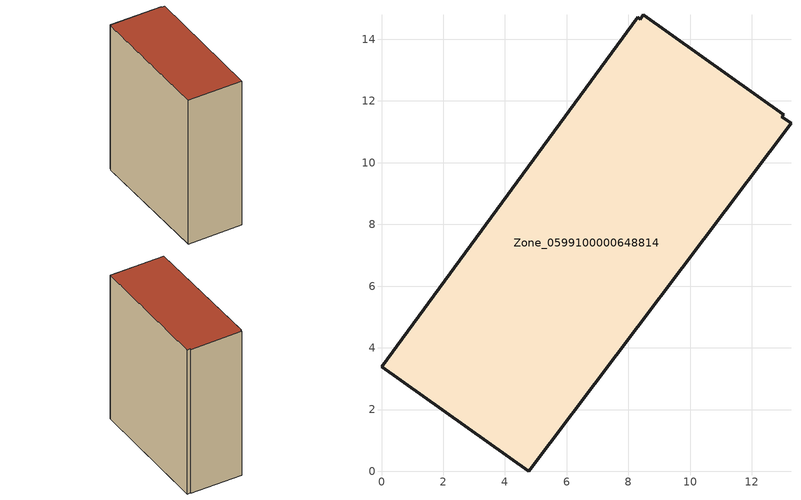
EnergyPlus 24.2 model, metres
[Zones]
Zone_0599100000648814
 floor ground (C_G): 13.27,11.28 4.76,0 0,3.39 8.31,14.71 8.39,14.65 8.49,14.79 13.04,11.56 12.97,11.49 z2.73
 wall outside (C_F): 8.31,14.71 0,3.39 4.76,0 13.27,11.28 12.97,11.49 13.04,11.56 8.49,14.79 8.39,14.65 8.31,14.71 z2.73:19.12
 roof outside (C_R): 4.76,0 13.27,11.28 12.97,11.49 13.04,11.56 8.49,14.79 8.39,14.65 8.31,14.71 0,3.39 z19.12
[BUILDING]
Pand.0599100000648814: North Axis=0; Terrain=City; Loads Convergence Tolerance Value=0.04; Temperature Convergence Tolerance Value=0.4; Solar Distribution=FullExterior; Maximum Number of Warmup Days=25; Minimum Number of Warmup Days=1
[Site:Location]
Rotterdam.The.Hague.AP_ZH_NLD Design_Conditions: Latitude=51.96; Longitude=4.45; Time Zone=1; Elevation=-4.5
[SITE:GROUNDTEMPERATURE:BUILDINGSURFACE]
18, 18, 18, 18, 18, 18, 18, 18, 18, 18, 18, 18
[MATERIAL] Thermal Absorptance=0.9; Solar Absorptance=0.7; Visible Absorptance=0.7
Name | Roughness | Thickness | Conductivity | Density | Specific Heat
G.TI.1946 | MediumSmooth | 0.15 | 1 | 540 | 1210
F.TI.1946 | Rough | 0.3 | 0.857143 | 1920 | 840
R.TI.1946 | MediumRough | 0.2 | 0.1 | 1500 | 1000
[CONSTRUCTION]
C_G: G.TI.1946
C_F: F.TI.1946
C_R: R.TI.1946
[ZONE]
Zone_0599100000648814: Type=1; Multiplier=1; Ceiling Height=Autocalculate; Volume=Autocalculate; Floor Area=autocalculate; Part of Total Floor Area=Yes
[ZONEINFILTRATION:DESIGNFLOWRATE]
Infil_Zone_0599100000648814: Zone or ZoneList or Space or SpaceList=Zone_0599100000648814; Schedule=AlwaysOn; Design Flow Rate Calculation Method=Flow/Area; Flow Rate per Floor Area=0.003; Constant Term Coefficient=1; Temperature Term Coefficient=0; Velocity Term Coefficient=0; Velocity Squared Term Coefficient=0
[HVACTEMPLATE:ZONE:IDEALLOADSAIRSYSTEM]
Zone_0599100000648814: Maximum Heating Supply Air Temperature=50; Minimum Cooling Supply Air Temperature=13; Maximum Heating Supply Air Humidity Ratio=0.0156; Minimum Cooling Supply Air Humidity Ratio=0.0077; Heating Limit=NoLimit; Cooling Limit=NoLimit; Dehumidification Control Type=ConstantSensibleHeatRatio; Cooling Sensible Heat Ratio=0.7; Dehumidification Setpoint=60; Humidification Control Type=None; Humidification Setpoint=30; Outdoor Air Method=None; Outdoor Air Flow Rate per Person=0.00944; Outdoor Air Flow Rate per Zone Floor Area=0; Outdoor Air Flow Rate per Zone=0; Demand Controlled Ventilation Type=None; Outdoor Air Economizer Type=NoEconomizer; Heat Recovery Type=None; Sensible Heat Recovery Effectiveness=0.7; Latent Heat Recovery Effectiveness=0.65
[ZONECONTROL:THERMOSTAT]
ThermostatControl_Zone_0599100000648814: Zone or ZoneList=Zone_0599100000648814; Control Type Schedule=DualSetpointControlType; Control 1=Thermostat_Zone_0599100000648814; Temperature Difference Between Cutout And Setpoint=0
[THERMOSTATSETPOINT:DUALSETPOINT]
Thermostat_Zone_0599100000648814: Heating Setpoint Temperature Schedule=HeatingSetpoint_Zone_0599100000648814; Cooling Setpoint Temperature Schedule=CoolingSetpoint_Zone_0599100000648814
[SCHEDULE:COMPACT]
HeatingSetpoint_Zone_0599100000648814: Through: 12/31, For: AllDays, Until: 24:00, 21
CoolingSetpoint_Zone_0599100000648814: Through: 12/31, For: AllDays, Until: 24:00, 24
DualSetpointControlType: Through: 12/31, For: AllDays, Until: 24:00, 4
AlwaysOn: Through: 12/31, For: AllDays, Until: 24:00, 1
